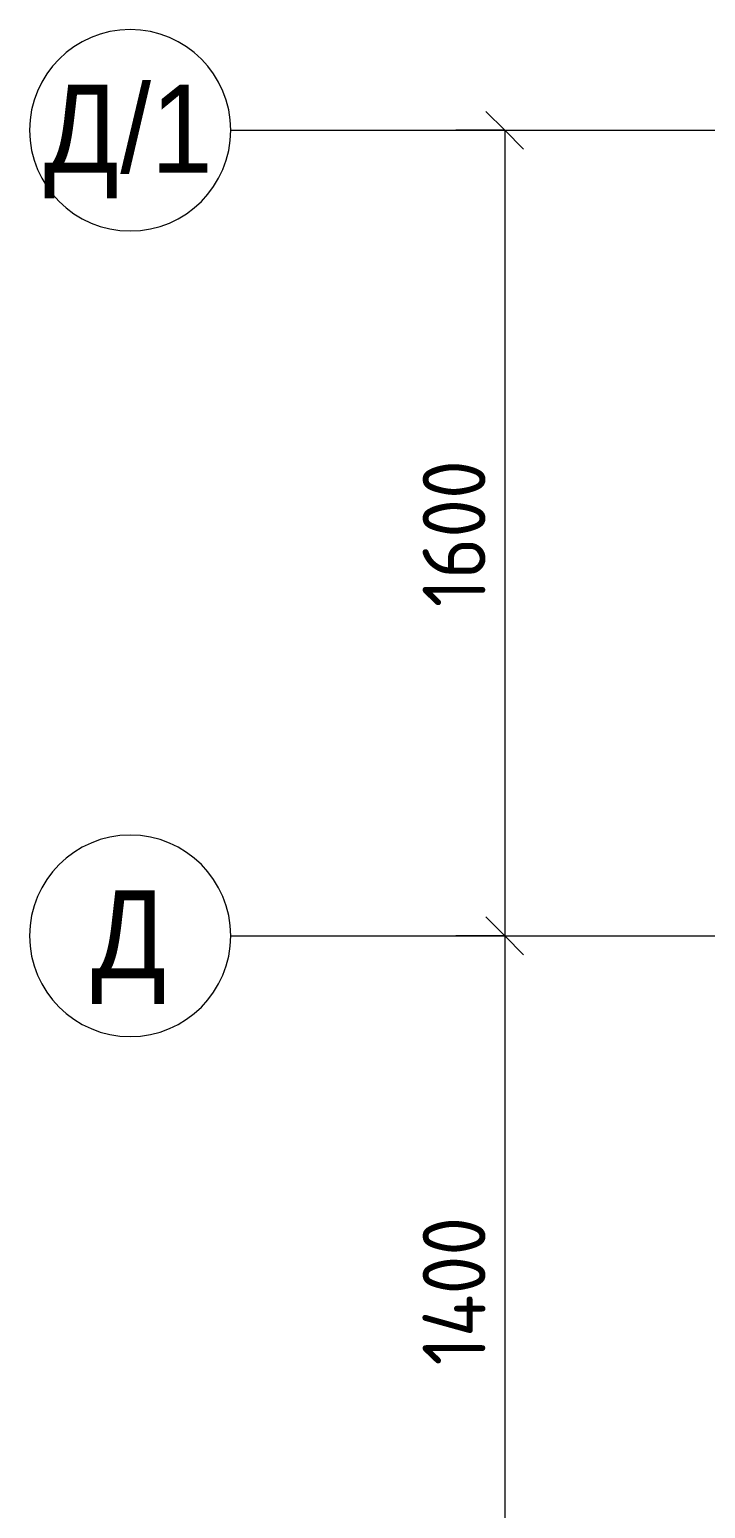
# Model space of a CAD drawing. Header units: millimetres. Extents: x 3991 to 282775, y -8553 to 29560.
# Drawn here: x 88023 to 89367, y 12263 to 15200 of the extents above; entities that cross this region are included whole.
import ezdxf

# ---------------------------------------------------------------- set-up
doc = ezdxf.new("R2010")
doc.units = ezdxf.units.MM
for name, color, linetype, lineweight in [('A-ANNO-DIMS', 7, 'Continuous', 9), ('A-ANNO-DIMS-50', 7, 'Continuous', 9), ('Оси', 7, 'Continuous', 9), ('Оси-1', 7, 'Continuous', 20)]:
    doc.layers.add(name, color=color, linetype=linetype, lineweight=lineweight)
doc.styles.add('Arial', font='arial.ttf', dxfattribs={"width": 0.9, "height": 175})
doc.styles.add('ISOCPEUR', font='isocpeur.ttf', dxfattribs={"width": 0.9, "height": 125})
doc.dimstyles.new('ISO-2_5_0_9К_БОЛЬШОЙ', dxfattribs={"dimscale": 304.8, "dimtxt": 124.497647, "dimasz": 0.246063, "dimexe": 0.19685, "dimexo": 0.492126, "dimgap": 0, "dimtad": 1, "dimdec": 0, "dimrnd": 10, "dimzin": 0, "dimdsep": 46, "dimtxsty": 'ISOCPEUR', "dimblk1": 'OBLIQUE', "dimblk2": 'OBLIQUE', "dimsah": 1, "dimcen": 0.09, "dimdle": 0.19685, "dimazin": 0, "dimtfac": 1, "dimtdec": 4, "dimtix": 1, "dimtmove": 0, "dimatfit": 3, "dimfxl": 1, "dimtvp": 1, "dimtolj": 1, "dimtzin": 0, "dimarcsym": 2})

# ---------------------------------------------------------------- blocks, each defined once
blk = doc.blocks.new('Ось сетки - D8-29747960-Фрагмент 1_7')
at = {"layer": 'Оси-1'}
for start, end in [(360, 180), (180, 360)]:
    blk.add_arc((0, 0), 4, start, end, dxfattribs=at)
blk = doc.blocks.new('DIMBLOCK76-Фрагмент 1_7')
at = {"layer": 'A-ANNO-DIMS-50', "lineweight": 20}
for p, q in [((88967.7, 15000), (88930.2, 15037.5)), ((88967.7, 15000), (89005.2, 14962.5)), ((88967.7, 13400), (88930.2, 13437.5)), ((88967.7, 13400), (89005.2, 13362.5))]:
    blk.add_line(p, q, dxfattribs=at)
at = {"layer": 'A-ANNO-DIMS-50'}
for p, q in [((88870.7, 15000), (89027.7, 15000)), ((88967.7, 15000), (88870.7, 15000)), ((88967.7, 15000), (88967.7, 13400)), ((88870.7, 13400), (89027.7, 13400)), ((88967.7, 13400), (88870.7, 13400))]:
    blk.add_line(p, q, dxfattribs=at)
at = {"layer": 'A-ANNO-DIMS-50', "color": 0, "insert": (88804.4, 14052.8), "char_height": 125, "width": 353.382, "attachment_point": 1, "rotation": 90, "line_spacing_factor": 1.149209, "style": 'ISOCPEUR'}
blk.add_mtext('1600', dxfattribs=at)
blk = doc.blocks.new('_Oblique')
at = {"color": 0, "linetype": 'ByBlock', "lineweight": -2}
blk.add_line((-0.5, -0.5), (0.5, 0.5), dxfattribs=at)
blk = doc.blocks.new('DIMBLOCK77-Фрагмент 1_7')
at = {"layer": 'A-ANNO-DIMS-50', "lineweight": 20}
for p, q in [((88967.7, 13400), (88930.2, 13437.5)), ((88967.7, 13400), (89005.2, 13362.5)), ((88967.7, 12000), (88930.2, 12037.5)), ((88967.7, 12000), (89005.2, 11962.5))]:
    blk.add_line(p, q, dxfattribs=at)
at = {"layer": 'A-ANNO-DIMS-50'}
for p, q in [((88870.7, 13400), (89027.7, 13400)), ((88967.7, 13400), (88870.7, 13400)), ((88967.7, 13400), (88967.7, 12000)), ((88870.7, 12000), (89027.7, 12000)), ((88967.7, 12000), (88870.7, 12000))]:
    blk.add_line(p, q, dxfattribs=at)
at = {"layer": 'A-ANNO-DIMS-50', "color": 0, "insert": (88804.4, 12546.8), "char_height": 125, "width": 367.747, "attachment_point": 1, "rotation": 90, "line_spacing_factor": 1.149209, "style": 'ISOCPEUR'}
blk.add_mtext('1400', dxfattribs=at)

msp = doc.modelspace()

# ---------------------------------------------------------------- linework, layer by layer
at = {"layer": 'Оси'}
for p, q in [((88423.2, 15000), (89673.2, 15000)), ((88423.2, 13400), (89673.2, 13400))]:
    msp.add_line(p, q, dxfattribs=at)

# ---------------------------------------------------------------- block references
at = {"layer": 'Оси-1', "xscale": 49.99999999999998, "yscale": 49.99999999999998, "zscale": 49.99999999999998, "rotation": 269.9999999999994}
for p in [(88223.2, 15000), (88223.2, 13400)]:
    msp.add_blockref('Ось сетки - D8-29747960-Фрагмент 1_7', p, dxfattribs=at)

# ---------------------------------------------------------------- texts
at = {"layer": 'Оси', "char_height": 175, "attachment_point": 1, "style": 'Arial'}
for s, insert, width in [('/1', (88203.5, 15090.5), 227.278), ('\\fArial|b0|i0|c204|p34|;\\W.9;Д', (88051.6, 15090.5), 183.987), ('\\fArial|b0|i0|c204|p34|;\\W.9;Д', (88145.5, 13490.5), 183.987)]:
    msp.add_mtext(s, dxfattribs=dict(at, insert=insert, width=width))

# ---------------------------------------------------------------- dimensions: what is measured, and where the dimension line sits
at = {"layer": 'A-ANNO-DIMS'}
for base, p1, p2, override, picture, middle in [((88967.7, 13400), (89020.7, 15000), (89020.7, 13400), {"dimpost": '<>', "dimfxl": 1600}, 'DIMBLOCK76-Фрагмент 1_7', (88905.2, 14200)), ((88967.7, 12000), (89020.7, 13400), (89020.7, 12000), {"dimpost": '<>', "dimfxl": 1399.999995}, 'DIMBLOCK77-Фрагмент 1_7', (88905.2, 12700))]:
    dim = msp.add_linear_dim(base=base, p1=p1, p2=p2, angle=90, dimstyle='ISO-2_5_0_9К_БОЛЬШОЙ', override=override, dxfattribs=at)
    dim.commit()
    dim.dimension.update_dxf_attribs({"geometry": picture, "text_midpoint": middle})

doc.saveas('drawing.dxf')
